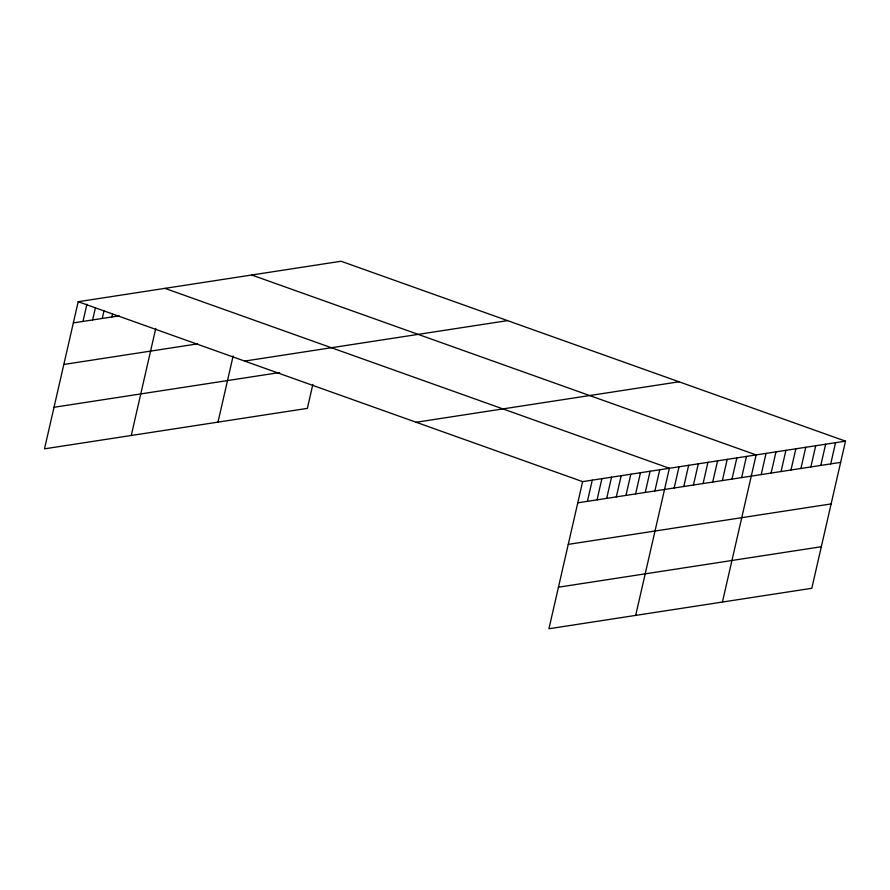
<?xml version="1.0" encoding="UTF-8"?>
<svg xmlns="http://www.w3.org/2000/svg" width="890" height="890" viewBox="0 0 890 890"><rect width="100%" height="100%" fill="white"/><g stroke="black" fill="none" stroke-linecap="round" stroke-linejoin="round"><path stroke-width="1.33" d="M845.5 441.162L582.627 481.635L548.93 628.752L811.802 588.29L845.5 441.162L341.07 261.248L78.198 301.71L44.5 448.838L307.373 408.365L312.846 384.435M82.981 321.424L86.92 304.202M92.616 319.933L95.352 308.018M102.261 318.453L104.074 310.51M111.895 316.974L112.507 314.326M131.253 435.477L155.761 328.443M217.994 422.127L233.158 355.922M587.411 501.337L592.273 480.155M597.056 499.857L601.907 478.664M606.691 498.378L611.541 477.185M616.325 496.887L621.187 475.694M625.97 495.407L630.821 474.214M635.605 493.928L640.466 472.735M645.25 492.437L650.101 471.244M654.884 490.957L659.735 469.764M635.683 615.402L669.38 468.285L164.939 288.36M674.164 487.987L679.014 466.794M683.798 486.507L688.649 465.314M693.444 485.017L698.294 463.824M703.078 483.537L707.928 462.344M712.712 482.057L717.574 460.864M722.357 480.567L727.208 459.374M731.992 479.087L736.842 457.894M741.637 477.596L746.488 456.403M722.424 602.04L756.122 454.924L251.692 274.999M761.206 474.593L766.056 453.399M771.129 473.057L775.98 451.864M781.064 471.533L785.915 450.34M790.988 469.998L795.849 448.805M800.922 468.474L805.773 447.281M810.857 466.939L815.707 445.757M820.78 465.414L825.642 444.221M830.715 463.89L835.565 442.697M73.347 322.903L119.127 315.861M63.824 364.466L197.558 343.874M244.661 361.084L507.534 320.623M54.023 407.275L279.649 372.543M416.164 422.261L679.037 381.788M577.777 502.828L840.649 462.355M568.254 544.38L831.127 503.918M558.453 587.2L821.325 546.727M78.198 301.71L582.627 481.635"/></g></svg>
